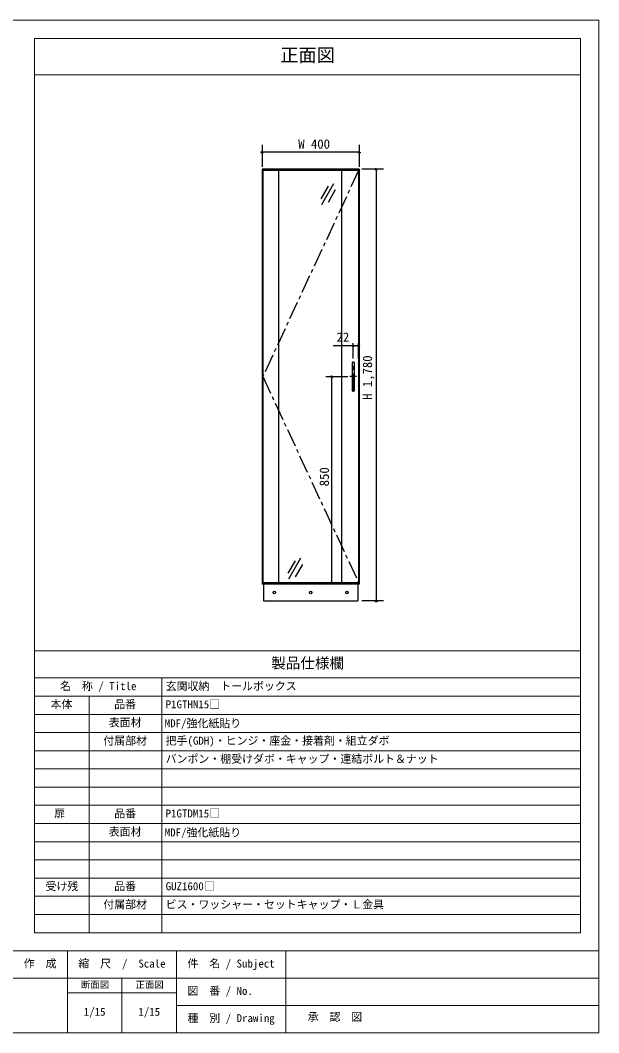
# Model space of a CAD drawing. Units: millimetres on the paper, enlarged 5 times, with parts at other scales. Extents: x -1044 to 931, y -502 to 889.
# Drawn here: x 136 to 931, y -502 to 889 of the extents above; entities that cross this region are included whole.
import ezdxf
from ezdxf.enums import TextEntityAlignment as Align

# ---------------------------------------------------------------- set-up
doc = ezdxf.new("R2010")
doc.units = ezdxf.units.MM
doc.header["$LTSCALE"] = 5
doc.header["$PDMODE"] = 32
doc.header["$PDSIZE"] = 2.5
doc.linetypes.add('CHAIN1', pattern=[8, 5, -1, 1, -1])
doc.linetypes.add('DASHED1', pattern=[1.8, 1.2, -0.6])
doc.layers.add('0-0_0', color=7, linetype='Continuous', lineweight=18)
doc.layers.add('1-0_H-SYM', color=7, linetype='DASHED1')
doc.styles.add('ＭＳ ゴシック', font='')
doc.styles.get('ＭＳ ゴシック').set_extended_font_data('MS Gothic')

msp = doc.modelspace()

# ---------------------------------------------------------------- linework, layer by layer
at = {"layer": '0-0_0'}
for p, q in [((931.044, 889.147), (931.044, -502.103)), ((156.044, 864.147), (156.044, -364.603)), ((156.044, 864.147), (906.044, 864.147)), ((906.044, 864.147), (906.044, -364.603)), ((156.044, 814.147), (906.044, 814.147)), ((156.044, 22.897), (906.044, 22.897)), ((156.044, -14.603), (906.044, -14.603)), ((331.044, -14.603), (331.044, -364.603)), ((156.044, -39.603), (906.044, -39.603)), ((231.044, -39.603), (231.044, -364.603)), ((156.044, -64.603), (906.044, -64.603)), ((156.044, -89.603), (906.044, -89.603)), ((156.044, -114.603), (906.044, -114.603)), ((156.044, -139.603), (906.044, -139.603)), ((156.044, -164.603), (906.044, -164.603)), ((156.044, -189.603), (906.044, -189.603)), ((156.044, -214.603), (906.044, -214.603)), ((156.044, -239.603), (906.044, -239.603)), ((156.044, -264.603), (906.044, -264.603)), ((156.044, -289.603), (906.044, -289.603)), ((156.044, -314.603), (906.044, -314.603)), ((156.044, -339.603), (906.044, -339.603)), ((906.044, -364.603), (156.044, -364.603)), ((156.044, -364.603), (906.044, -364.603)), ((-1043.956, -389.603), (931.044, -389.603)), ((201.044, -389.603), (201.044, -502.103)), ((351.044, -502.103), (351.044, -389.603)), ((501.044, -502.103), (501.044, -389.603)), ((931.044, -427.103), (-643.956, -427.103)), ((276.044, -427.103), (276.044, -502.103)), ((201.044, -447.103), (351.044, -447.103)), ((931.044, -464.603), (351.044, -464.603)), ((931.044, -502.103), (-1043.956, -502.103))]:
    msp.add_line(p, q, dxfattribs=at)
msp.add_lwpolyline([(-1043.956, -502.103), (-1043.956, 889.147), (931.044, 889.147)], dxfattribs=at)
at = {"layer": '1-0_H-SYM', "color": 4, "linetype": 'Continuous'}
for p, q in [((468.688, 717.828), (468.688, 687.828)), ((602.021, 717.828), (602.021, 687.828)), ((602.021, 707.828), (468.688, 707.828)), ((635.355, 684.494), (605.355, 684.494)), ((625.355, 684.494), (625.355, 91.161)), ((559.115, 661.104), (549.115, 643.783)), ((566.779, 664.377), (550.112, 635.51)), ((569.109, 656.104), (559.109, 638.783)), ((593.855, 424.415), (593.855, 445.255)), ((601.188, 424.415), (601.188, 445.255)), ((556.23, 399.494), (586.306, 399.494)), ((564.455, 116.161), (564.455, 399.494)), ((513.845, 146.533), (503.845, 129.213)), ((521.508, 149.807), (504.841, 120.939)), ((523.838, 141.533), (513.838, 124.213)), ((567.797, 116.161), (588.53, 116.161)), ((635.355, 91.161), (605.355, 91.161))]:
    msp.add_line(p, q, dxfattribs=at)
at = {"layer": '1-0_H-SYM', "linetype": 'Continuous'}
for p, q in [((468.688, 684.494), (468.688, 114.494)), ((602.021, 684.494), (468.688, 684.494)), ((469.521, 682.828), (469.521, 116.161)), ((473.658, 682.828), (469.521, 682.828)), ((601.188, 682.828), (473.658, 682.828)), ((473.688, 684.494), (473.688, 682.828)), ((491.688, 115.494), (491.688, 682.828)), ((578.021, 115.494), (578.021, 682.828)), ((597.021, 684.494), (597.021, 682.828)), ((601.188, 682.828), (601.188, 116.161)), ((602.021, 684.494), (602.021, 114.494)), ((592.438, 418.494), (592.438, 380.494)), ((594.771, 418.994), (592.938, 418.994)), ((595.271, 380.494), (595.271, 418.494)), ((592.938, 379.994), (594.771, 379.994)), ((602.021, 114.494), (468.688, 114.494)), ((473.724, 116.161), (469.521, 116.161)), ((470.688, 114.494), (470.688, 91.161)), ((473.688, 116.161), (473.688, 114.494)), ((601.188, 116.161), (473.724, 116.161)), ((597.021, 116.161), (597.021, 114.494)), ((600.021, 114.494), (600.021, 91.161)), ((470.688, 91.161), (600.021, 91.161))]:
    msp.add_line(p, q, dxfattribs=at)
at = {"layer": '1-0_H-SYM', "color": 4, "linetype": 'CHAIN1'}
for p, q in [((593.855, 378.607), (593.855, 420.063)), ((598.403, 399.494), (589.306, 399.494))]:
    msp.add_line(p, q, dxfattribs=at)
at = {"layer": '1-0_H-SYM', "linetype": 'CHAIN1'}
msp.add_line((596.285, 399.494), (591.257, 399.494), dxfattribs=at)
at = {"layer": '1-0_H-SYM', "color": 4, "linetype": 'CHAIN1'}
msp.add_lwpolyline([(601.188, 682.828), (469.521, 399.494), (601.188, 116.161)], dxfattribs=at)
at = {"layer": '1-0_H-SYM', "color": 4, "linetype": 'Continuous'}
msp.add_lwpolyline([(601.188, 441.922), (593.855, 441.922), (566.108, 441.922)], dxfattribs=at)
at = {"layer": '1-0_H-SYM', "linetype": 'Continuous'}
for centre in [(485.355, 102.828), (535.355, 102.828), (585.355, 102.828)]:
    msp.add_circle(centre, 1.667, dxfattribs=at)
for centre, start, end in [((592.938, 418.494), 90, 180), ((594.771, 418.494), 0, 90), ((592.938, 380.494), 180, 270), ((594.771, 380.494), 270, 0)]:
    msp.add_arc(centre, 0.5, start, end, dxfattribs=at)
at = {"layer": '1-0_H-SYM', "color": 4}
for p in [(468.688, 707.828), (602.021, 707.828), (625.355, 684.494), (593.855, 441.922), (601.188, 441.922), (564.455, 399.494), (564.455, 116.161), (625.355, 91.161)]:
    msp.add_point(p, dxfattribs=at)

# ---------------------------------------------------------------- texts
at = {"layer": '0-0_0', "style": 'ＭＳ ゴシック'}
for s, height, p in [('正面図', 18.33, (493.544, 826.647)), ('製品仕様欄', 14.66, (481.044, -5.853)), ('名\u3000称 / Title', 11, (191.044, -34.603)), ('玄関収納\u3000トールボックス', 11, (336.044, -34.603)), ('本体', 11, (177.871, -59.603)), ('品番', 11, (265.419, -59.603)), ('P1GTHN15□', 11, (336.044, -59.603)), ('表面材', 11, (257.919, -84.603)), ('MDF/強化紙貼り', 11, (334.794, -85.728)), ('付属部材', 11, (250.419, -109.603)), ('把手(GDH)・ヒンジ・座金・接着剤・組立ダボ', 11, (336.044, -109.603)), ('バンポン・棚受けダボ・キャップ・連結ボルト＆ナット', 11, (336.044, -134.603)), ('扉', 11, (182.919, -209.603)), ('品番', 11, (265.419, -209.603)), ('P1GTDM15□', 11, (336.044, -209.603)), ('表面材', 11, (257.919, -234.603)), ('MDF/強化紙貼り', 11, (334.794, -235.728)), ('受け残', 11, (171.044, -309.603)), ('品番', 11, (265.419, -309.603)), ('GUZ1600□', 11, (336.044, -309.603)), ('付属部材', 11, (250.419, -334.603)), ('ビス・ワッシャー・セットキャップ・Ｌ金具', 11, (336.044, -334.603)), ('作\u3000成', 11, (141.044, -415.853)), ('縮\u3000尺\u3000/\u3000Scale', 11, (216.044, -415.853)), ('件\u3000名 / Subject', 11, (366.044, -415.853)), ('断面図', 9.164, (219.794, -443.353)), ('正面図', 9.164, (294.794, -443.353)), ('図\u3000番 / No.', 11, (365.965, -453.353)), ('1/15', 11, (223.544, -482.103)), ('1/15', 11, (298.544, -482.103)), ('種\u3000別 / Drawing', 11, (366.044, -490.853)), ('承\u3000認\u3000図', 11, (531.13, -489.068))]:
    msp.add_text(s, height=height, dxfattribs=at).set_placement(p, align=Align.BOTTOM_LEFT)
at = {"layer": '1-0_H-SYM', "style": 'ＭＳ ゴシック'}
for s, p in [('W 400', (518.231, 708.839)), ('22', (570.855, 443.554))]:
    msp.add_text(s, height=12.83, dxfattribs=at).set_placement(p, align=Align.BOTTOM_LEFT)
for s, p in [('H 1,780', (623.508, 367.55)), ('850', (564.216, 248.757))]:
    msp.add_text(s, height=12.83, rotation=90, dxfattribs=at).set_placement(p, align=Align.BOTTOM_LEFT)

doc.saveas('drawing.dxf')
